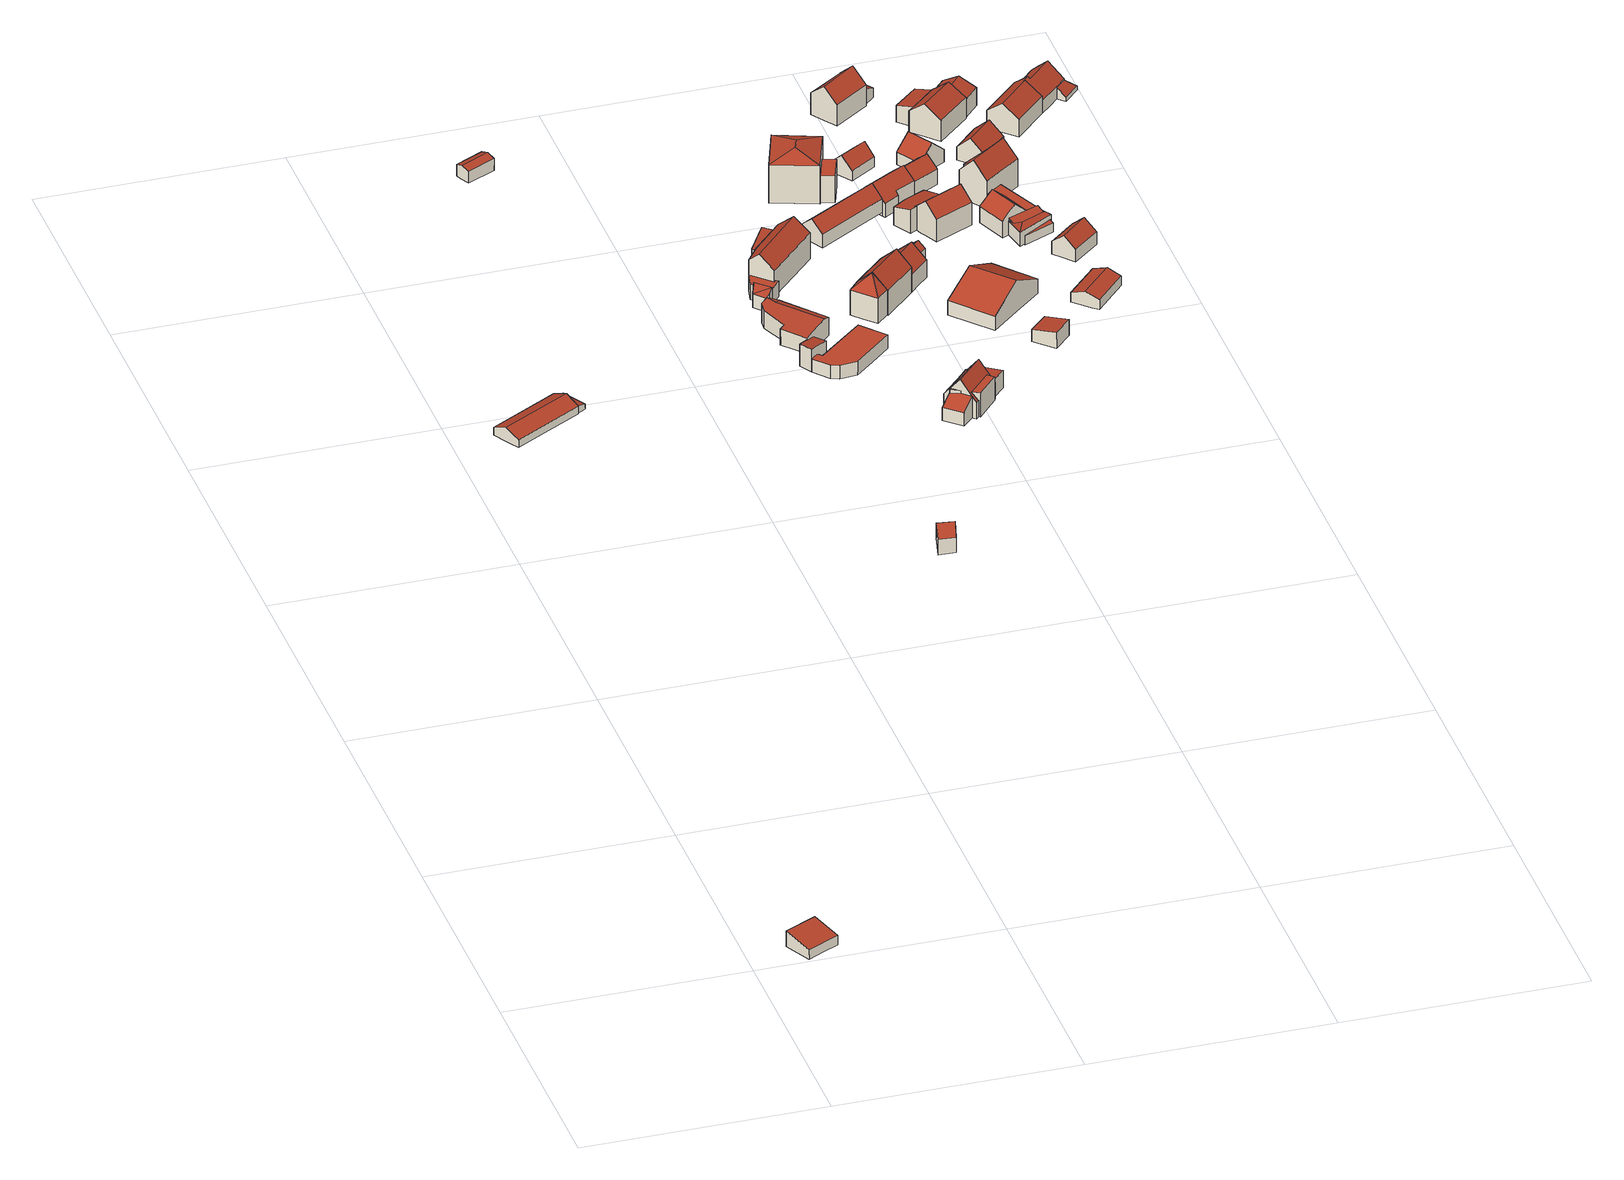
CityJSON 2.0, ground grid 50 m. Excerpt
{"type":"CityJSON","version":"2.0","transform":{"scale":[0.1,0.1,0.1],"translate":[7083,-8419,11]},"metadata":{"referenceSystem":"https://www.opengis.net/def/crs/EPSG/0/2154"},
"CityObjects":{
"building1":{"type":"Building","attributes":{"name":"inconnu","Volume":130.74,"Profile":"IGN","ZMIN":11.8,"TEXTURE":1,"THICKNESS":0.1,"OVERHANG":0,"NDALLE":"76_95","NDALLE410":"76_95C","NDALLE4915":"15_12","SOURCE":"SIRADEL","COMMENT":"Restitution 2017","DT_INTEG":20180101,"USAGE":"indiffÃ©renciÃ©","Shape_Leng":27.56,"Shape_Le_1":27.56,"Shape_Le_2":0,"Shape_Le_3":27.56,"Shape_Area":47.11},"children":["building1-1"]},
"building1-1":{"type":"BuildingPart","attributes":{"measuredHeight":3.45},"parents":["building1"],"geometry":[{"type":"MultiSurface","lod":"2","boundaries":[[[0,1,2,3]],[[4,0,3,5]],[[1,0,4,6,7]],[[2,1,7,8,9]],[[10,5,3,2,9]]],"semantics":{"surfaces":[{"type":"RoofSurface"},{"type":"WallSurface"}],"values":[0,1,1,1,1]}}]},
"building2":{"type":"Building","attributes":{"name":"inconnu","Volume":0,"Profile":"IGN","ZMIN":29.21,"TEXTURE":1,"THICKNESS":0.1,"OVERHANG":0,"NDALLE":"76_95","NDALLE410":"76_95C","NDALLE4915":"15_12","SOURCE":"SIRADEL","COMMENT":"Restitution 2017","DT_INTEG":20180101,"USAGE":"indiffÃ©renciÃ©","Shape_Leng":50.03,"Shape_Le_1":50.03,"Shape_Le_2":0,"Shape_Le_3":50.03,"Shape_Area":118.62},"children":["building2-1"]},
"building2-1":{"type":"BuildingPart","attributes":{"measuredHeight":0},"parents":["building2"],"geometry":[{"type":"MultiSurface","lod":"2","boundaries":[[[11,12,13,14,15]],[[14,13,16,17,18]],[[19,20,21,22]],[[23,24,25,26,27,11,15,14,18,17,28,29]],[[30,12,11,27]],[[16,13,12,30,31,32,33]],[[17,16,33,34,28]],[[35,19,22,36]],[[25,20,19,35]],[[21,20,25,23,29]],[[22,21,29,37,36]]],"semantics":{"surfaces":[{"type":"RoofSurface"},{"type":"WallSurface"}],"values":[0,0,0,1,1,1,1,1,1,1,1]}}]},
"building3":{"type":"Building","attributes":{"name":"inconnu","Volume":63.72,"Profile":"IGN","ZMIN":36.9,"TEXTURE":1,"THICKNESS":0.1,"OVERHANG":0,"NDALLE":"76_95","NDALLE410":"76_95A","NDALLE4915":"15_12","SOURCE":"SIRADEL","COMMENT":"Restitution 2017","DT_INTEG":20180101,"USAGE":"indiffÃ©renciÃ©","Shape_Leng":19.85,"Shape_Le_1":19.85,"Shape_Le_2":0,"Shape_Le_3":19.85,"Shape_Area":22.03},"children":["building3-1"]},
"building3-1":{"type":"BuildingPart","attributes":{"measuredHeight":3.19},"parents":["building3"],"geometry":[{"type":"MultiSurface","lod":"2","boundaries":[[[38,39,40,41]],[[42,38,41,43]],[[44,45,46,43,41,40,47]],[[48,42,43,46]],[[39,38,42,48,49,50,51]],[[39,51,47,40]]],"semantics":{"surfaces":[{"type":"RoofSurface"},{"type":"WallSurface"}],"values":[0,0,1,1,1,1]}}]},
"building4":{"type":"Building","attributes":{"name":"inconnu","Volume":68.19,"Profile":"IGN","ZMIN":18.68,"TEXTURE":1,"THICKNESS":0.1,"OVERHANG":0,"NDALLE":"76_95","NDALLE410":"76_95C","NDALLE4915":"15_12","SOURCE":"V2017","COMMENT":"Restitution avant 2017","DT_INTEG":20170501,"USAGE":"indiffÃ©renciÃ©","ANCON":"1972","Shape_Leng":18.79,"Shape_Le_1":18.79,"Shape_Le_2":18.79,"Shape_Le_3":18.79,"Shape_Area":20.42},"children":["building4-1"]},
"building4-1":{"type":"BuildingPart","attributes":{"measuredHeight":3.42},"parents":["building4"],"geometry":[{"type":"MultiSurface","lod":"2","boundaries":[[[52,53,54,55]],[[56,52,55,57]],[[58,53,52,56]],[[53,58,59,54]],[[54,59,57,55]]],"semantics":{"surfaces":[{"type":"RoofSurface"},{"type":"WallSurface"}],"values":[0,1,1,1,1]}}]},
"building5":{"type":"Building","attributes":{"name":"inconnu","Volume":343.67,"Profile":"IGN","ZMIN":25.86,"TEXTURE":1,"THICKNESS":0.1,"OVERHANG":0,"NDALLE":"76_95","NDALLE410":"76_95C","NDALLE4915":"15_12","SOURCE":"SIRADEL","COMMENT":"Restitution 2017","DT_INTEG":20180101,"USAGE":"indiffÃ©renciÃ©","Shape_Leng":38.69,"Shape_Le_1":38.69,"Shape_Le_2":0,"Shape_Le_3":38.69,"Shape_Area":81.51},"children":["building5-1"]},
"building5-1":{"type":"BuildingPart","attributes":{"measuredHeight":4.71},"parents":["building5"],"geometry":[{"type":"MultiSurface","lod":"2","boundaries":[[[60,61,62,63,64,65,66,67,68,69]],[[61,60,70]],[[70,60,69,71]],[[72,61,70]],[[73,70,71,74]],[[75,76,72,70,73]],[[77,78,79,80,63,62,61,72,76]],[[81,64,63,80]],[[65,64,81,82,83]],[[84,66,65,83]],[[67,66,84,85,86]],[[69,68,67,86,87,88,74,71]]],"semantics":{"surfaces":[{"type":"RoofSurface"},{"type":"WallSurface"}],"values":[0,0,0,0,1,1,1,1,1,1,1,1]}}]},
"building6":{"type":"Building","attributes":{"name":"inconnu","Volume":358.01,"Profile":"IGN","ZMIN":24.61,"TEXTURE":1,"THICKNESS":0.1,"OVERHANG":0,"NDALLE":"76_95","NDALLE410":"76_95C","NDALLE4915":"15_12","SOURCE":"SIRADEL","COMMENT":"Restitution 2017","DT_INTEG":20180101,"USAGE":"indiffÃ©renciÃ©","Shape_Leng":55,"Shape_Le_1":55,"Shape_Le_2":0,"Shape_Le_3":55,"Shape_Area":110.47},"children":["building6-1"]},
"building6-1":{"type":"BuildingPart","attributes":{"measuredHeight":5.08},"parents":["building6"],"geometry":[{"type":"MultiSurface","lod":"2","boundaries":[[[89,90,91,92,93,94,95,96]],[[97,98,99,100,101,102]],[[103,104,98,97,102,105]],[[98,104,106,99]],[[101,100,99,106,107,108,109]],[[105,102,101,109]],[[110,89,96,111]],[[112,90,89,110]],[[107,91,90,112]],[[106,92,91,107]],[[92,106,113,93]],[[93,113,114,94]],[[94,114,115,95]],[[96,95,115,116,111]]],"semantics":{"surfaces":[{"type":"RoofSurface"},{"type":"WallSurface"}],"values":[0,0,1,1,1,1,1,1,1,1,1,1,1,1]}}]},
"building7":{"type":"Building","attributes":{"name":"inconnu","Volume":861.98,"Profile":"IGN","ZMIN":27.53,"TEXTURE":1,"THICKNESS":0.1,"OVERHANG":0,"NDALLE":"76_95","NDALLE410":"76_95C","NDALLE4915":"15_12","SOURCE":"SIRADEL","COMMENT":"Restitution 2017","DT_INTEG":20180101,"USAGE":"indiffÃ©renciÃ©","Shape_Leng":57.65,"Shape_Le_1":57.65,"Shape_Le_2":0,"Shape_Le_3":57.65,"Shape_Area":141.7},"children":["building7-1"]},
"building7-1":{"type":"BuildingPart","attributes":{"measuredHeight":8.44},"parents":["building7"],"geometry":[{"type":"MultiSurface","lod":"2","boundaries":[[[117,118,119,120]],[[121,122,123,124,125,126]],[[124,123,127,128,129]],[[130,131,132,133,134,135,136]],[[137,62,138,139]],[[140,137,139]],[[139,138,141,142,143]],[[144,140,139,143]],[[145,137,140,144]],[[137,145,146,62]],[[138,62,146,147,141]],[[148,130,136,149]],[[150,131,130,148]],[[151,132,131,150]],[[133,132,151,144,143,134]],[[134,143,152,135]],[[149,136,135,152]],[[153,154,125,124,129,155]],[[156,157,121,126,125,154]],[[158,150,122,121,157]],[[123,122,150,159,148,127]],[[128,127,148,149,155,129]],[[160,161,117,120,162]],[[118,117,161,163,156]],[[118,156,154,119]],[[162,120,119,154]]],"semantics":{"surfaces":[{"type":"RoofSurface"},{"type":"WallSurface"}],"values":[0,0,0,0,0,0,1,1,1,1,1,1,1,1,1,1,1,1,1,1,1,1,1,1,1,1]}}]},
"building8":{"type":"Building","attributes":{"name":"inconnu","Volume":217.91,"Profile":"IGN","ZMIN":22.08,"TEXTURE":1,"THICKNESS":0.1,"OVERHANG":0,"NDALLE":"76_95","NDALLE410":"76_95C","NDALLE4915":"15_12","SOURCE":"V2017","COMMENT":"Restitution avant 2017","DT_INTEG":20170501,"USAGE":"indiffÃ©renciÃ©","ANCON":"1972","Shape_Leng":25.7,"Shape_Le_1":25.7,"Shape_Le_2":25.7,"Shape_Le_3":25.7,"Shape_Area":40.67},"children":["building8-1"]},
"building8-1":{"type":"BuildingPart","attributes":{"measuredHeight":5.42},"parents":["building8"],"geometry":[{"type":"MultiSurface","lod":"2","boundaries":[[[164,165,166,167]],[[168,164,167,169]],[[170,165,164,168]],[[165,170,171,166]],[[167,166,171,172,169]]],"semantics":{"surfaces":[{"type":"RoofSurface"},{"type":"WallSurface"}],"values":[0,1,1,1,1]}}]},
"building9":{"type":"Building","attributes":{"name":"inconnu","Volume":455.64,"Profile":"IGN","ZMIN":22.12,"TEXTURE":1,"THICKNESS":0.1,"OVERHANG":0,"NDALLE":"76_95","NDALLE410":"76_95C","NDALLE4915":"15_12","SOURCE":"SIRADEL","COMMENT":"Restitution 2017","DT_INTEG":20180101,"USAGE":"indiffÃ©renciÃ©","Shape_Leng":44.76,"Shape_Le_1":44.76,"Shape_Le_2":0,"Shape_Le_3":44.76,"Shape_Area":93.94},"children":["building9-1"]},
"building9-1":{"type":"BuildingPart","attributes":{"measuredHeight":7.8},"parents":["building9"],"geometry":[{"type":"MultiSurface","lod":"2","boundaries":[[[173,174,175,176]],[[177,178,179,180,181,182]],[[181,180,176,183,184,185]],[[186,187,188,189]],[[190,173,176,191]],[[192,174,173,190]],[[174,192,193,175]],[[175,193,191,176]],[[194,195,196,197,198,177,182,181,185,184,199]],[[200,178,177,198]],[[201,183,176,180,179,178,200,202,190,203,204,205,191,206]],[[183,201,199,184]],[[207,186,189,208]],[[196,187,186,207]],[[187,196,194,188]],[[188,194,208,189]]],"semantics":{"surfaces":[{"type":"RoofSurface"},{"type":"WallSurface"}],"values":[0,0,0,0,1,1,1,1,1,1,1,1,1,1,1,1]}}]},
"building10":{"type":"Building","attributes":{"name":"inconnu","Volume":0,"Profile":"IGN","ZMIN":25.62,"TEXTURE":1,"THICKNESS":0.1,"OVERHANG":0,"NDALLE":"76_95","NDALLE410":"76_95C","NDALLE4915":"15_12","SOURCE":"SIRADEL","COMMENT":"Restitution 2017","DT_INTEG":20180101,"USAGE":"indiffÃ©renciÃ©","Shape_Leng":59.39,"Shape_Le_1":59.39,"Shape_Le_2":0,"Shape_Le_3":59.39,"Shape_Area":136.36},"children":["building10-1"]},
"building10-1":{"type":"BuildingPart","attributes":{"measuredHeight":0},"parents":["building10"],"geometry":[{"type":"MultiSurface","lod":"2","boundaries":[[[209,210,211,212]],[[209,213,214,215]],[[213,216,214]],[[211,210,217,218,219]],[[214,216,220]],[[215,214,220]],[[221,222,223,224,225]],[[224,223,226,227,228]],[[229,230,231,232]],[[233,229,232,234]],[[219,211,212,235,236,237,238,239]],[[240,218,219,239]],[[217,210,209,215,220,241,240,218]],[[242,243,213,209,244]],[[216,213,243,245,246]],[[216,246,241,220]],[[209,244,235,212]],[[247,248,249,250,251,221,225,224,228,227,252,253]],[[235,222,221,251]],[[226,223,222,235,236,237,239]],[[227,226,239,254,252]],[[255,256,257,234,232,231,258]],[[250,233,234,257]],[[229,233,250,259,253,230]],[[230,253,258,231]]],"semantics":{"surfaces":[{"type":"RoofSurface"},{"type":"WallSurface"}],"values":[0,0,0,0,0,0,0,0,0,0,1,1,1,1,1,1,1,1,1,1,1,1,1,1,1]}}]},
"building11":{"type":"Building","attributes":{"name":"inconnu","Volume":1015.89,"Profile":"IGN","ZMIN":29.43,"TEXTURE":1,"THICKNESS":0.1,"OVERHANG":0,"NDALLE":"76_95","NDALLE410":"76_95A","NDALLE4915":"15_12","SOURCE":"SIRADEL","COMMENT":"Restitution 2017","DT_INTEG":20180101,"USAGE":"indiffÃ©renciÃ©","Shape_Leng":46.05,"Shape_Le_1":46.05,"Shape_Le_2":0,"Shape_Le_3":46.05,"Shape_Area":118.27},"children":["building11-1"]},
"building11-1":{"type":"BuildingPart","attributes":{"measuredHeight":9.98},"parents":["building11"],"geometry":[{"type":"MultiSurface","lod":"2","boundaries":[[[260,261,262]],[[263,261,260,264]],[[265,264,260,262,266,267]],[[268,269,270,271]],[[263,264,265]],[[265,267,266,262,272,273,274,275,276]],[[277,263,265,276]],[[278,261,263,277]],[[261,278,272,262]],[[279,274,268,271,280]],[[273,269,268,274]],[[270,269,273,281,282]],[[270,282,280,271]]],"semantics":{"surfaces":[{"type":"RoofSurface"},{"type":"WallSurface"}],"values":[0,0,0,0,0,1,1,1,1,1,1,1,1]}}]},
"building12":{"type":"Building","attributes":{"name":"inconnu","Volume":362.75,"Profile":"IGN","ZMIN":28.05,"TEXTURE":1,"THICKNESS":0.1,"OVERHANG":0,"NDALLE":"76_95","NDALLE410":"76_95A","NDALLE4915":"15_12","SOURCE":"SIRADEL","COMMENT":"Restitution 2017","DT_INTEG":20180101,"USAGE":"indiffÃ©renciÃ©","Shape_Leng":44.17,"Shape_Le_1":44.17,"Shape_Le_2":0,"Shape_Le_3":44.17,"Shape_Area":88.77},"children":["building12-1"]},
"building12-1":{"type":"BuildingPart","attributes":{"measuredHeight":5.25},"parents":["building12"],"geometry":[{"type":"MultiSurface","lod":"2","boundaries":[[[283,284,285,286,287,288]],[[289,290,284,283,288,291]],[[292,293,291,288,287,294]],[[295,296,290,289,291,293]],[[284,290,296,297,298,285]],[[286,285,298,299,294,287]]],"semantics":{"surfaces":[{"type":"RoofSurface"},{"type":"WallSurface"}],"values":[0,0,1,1,1,1]}}]},
"building13":{"type":"Building","attributes":{"name":"inconnu","Volume":115.43,"Profile":"IGN","ZMIN":29.36,"TEXTURE":1,"THICKNESS":0.1,"OVERHANG":0,"NDALLE":"76_95","NDALLE410":"76_95A","NDALLE4915":"15_12","SOURCE":"SIRADEL","COMMENT":"Restitution 2017","DT_INTEG":20180101,"USAGE":"indiffÃ©renciÃ©","Shape_Leng":23.33,"Shape_Le_1":23.33,"Shape_Le_2":0,"Shape_Le_3":23.33,"Shape_Area":33.47},"children":["building13-1"]},
"building13-1":{"type":"BuildingPart","attributes":{"measuredHeight":4.61},"parents":["building13"],"geometry":[{"type":"MultiSurface","lod":"2","boundaries":[[[300,301,302,303]],[[301,304,305,302]],[[306,307,308,303,302,305,309,310]],[[311,300,303,308]],[[304,301,300,311,312,313,314,315]],[[304,315,309,305]]],"semantics":{"surfaces":[{"type":"RoofSurface"},{"type":"WallSurface"}],"values":[0,0,1,1,1,1]}}]},
"building14":{"type":"Building","attributes":{"name":"inconnu","Volume":825.47,"Profile":"IGN","ZMIN":23.88,"TEXTURE":1,"THICKNESS":0.1,"OVERHANG":0,"NDALLE":"76_95","NDALLE410":"76_95C","NDALLE4915":"15_12","SOURCE":"SIRADEL","COMMENT":"Restitution 2017","DT_INTEG":20180101,"USAGE":"indiffÃ©renciÃ©","Shape_Leng":51.87,"Shape_Le_1":51.87,"Shape_Le_2":0,"Shape_Le_3":51.87,"Shape_Area":161.68},"children":["building14-1"]},
"building14-1":{"type":"BuildingPart","attributes":{"measuredHeight":6.94},"parents":["building14"],"geometry":[{"type":"MultiSurface","lod":"2","boundaries":[[[316,317,318,319]],[[320,316,319,321]],[[322,320,321,323]],[[324,325,326,317,316,320,322,327]],[[317,326,328,318]],[[319,318,328,329,323,321]]],"semantics":{"surfaces":[{"type":"RoofSurface"},{"type":"WallSurface"}],"values":[0,0,1,1,1,1]}}]},
"building15":{"type":"Building","attributes":{"name":"inconnu","Volume":85.21,"Profile":"IGN","ZMIN":22.32,"TEXTURE":1,"THICKNESS":0.1,"OVERHANG":0,"NDALLE":"76_95","NDALLE410":"76_95C","NDALLE4915":"15_12","SOURCE":"SIRADEL","COMMENT":"Restitution 2017","DT_INTEG":20180101,"USAGE":"indiffÃ©renciÃ©","Shape_Leng":20.95,"Shape_Le_1":20.95,"Shape_Le_2":0,"Shape_Le_3":20.95,"Shape_Area":27.42},"children":["building15-1"]},
"building15-1":{"type":"BuildingPart","attributes":{"measuredHeight":3.54},"parents":["building15"],"geometry":[{"type":"MultiSurface","lod":"2","boundaries":[[[330,331,332,333]],[[334,330,333,335]],[[336,331,330,334]],[[332,331,336,337,338]],[[332,338,335,333]]],"semantics":{"surfaces":[{"type":"RoofSurface"},{"type":"WallSurface"}],"values":[0,1,1,1,1]}}]},
"building16":{"type":"Building","attributes":{"name":"inconnu","Volume":0,"Profile":"IGN","ZMIN":27.22,"TEXTURE":1,"THICKNESS":0.1,"OVERHANG":0,"NDALLE":"76_95","NDALLE410":"76_95A","NDALLE4915":"15_12","SOURCE":"SIRADEL","COMMENT":"Restitution 2017","DT_INTEG":20180101,"USAGE":"indiffÃ©renciÃ©","Shape_Leng":42.07,"Shape_Le_1":42.07,"Shape_Le_2":0,"Shape_Le_3":42.07,"Shape_Area":81.09},"children":["building16-1"]},
"building16-1":{"type":"BuildingPart","attributes":{"measuredHeight":0},"parents":["building16"],"geometry":[{"type":"MultiSurface","lod":"2","boundaries":[[[339,340,291,288,341]],[[342,341,288,287,343,344,345]],[[346,347,348,349]],[[350,346,349,351]],[[345,352,353,342]],[[354,355,356,339,341,342,353]],[[357,358,291,340,339,356]],[[288,291,358,359,360,287]],[[287,360,361,343]],[[343,361,362,344]],[[363,352,345,344,362]],[[364,365,366,351,349,348,367,368]],[[356,350,351,366]],[[346,350,356,355,353,347]],[[347,353,367,348]]],"semantics":{"surfaces":[{"type":"RoofSurface"},{"type":"WallSurface"}],"values":[0,0,0,0,1,1,1,1,1,1,1,1,1,1,1]}}]},
"building17":{"type":"Building","attributes":{"name":"inconnu","Volume":515.43,"Profile":"IGN","ZMIN":25.62,"TEXTURE":1,"THICKNESS":0.1,"OVERHANG":0,"NDALLE":"76_95","NDALLE410":"76_95A","NDALLE4915":"15_12","SOURCE":"SIRADEL","COMMENT":"Restitution 2017","DT_INTEG":20180101,"USAGE":"indiffÃ©renciÃ©","Shape_Leng":42.42,"Shape_Le_1":42.42,"Shape_Le_2":0,"Shape_Le_3":42.42,"Shape_Area":92.5},"children":["building17-1"]},
"building17-1":{"type":"BuildingPart","attributes":{"measuredHeight":7.64},"parents":["building17"],"geometry":[{"type":"MultiSurface","lod":"2","boundaries":[[[369,370,371,372,373,374]],[[372,375,376,373]],[[377,378,379,380,381,370,369]],[[382,383,384,374,373,376,385,386]],[[387,369,374,384]],[[388,377,369,387]],[[389,378,377,388]],[[390,379,378,389]],[[379,390,391,380]],[[380,391,392,381]],[[393,370,381,392]],[[375,372,371,370,393,392,394,395,396]],[[375,396,385,376]]],"semantics":{"surfaces":[{"type":"RoofSurface"},{"type":"WallSurface"}],"values":[0,0,0,1,1,1,1,1,1,1,1,1,1]}}]},
"building18":{"type":"Building","attributes":{"name":"inconnu","Volume":407.67,"Profile":"IGN","ZMIN":30.07,"TEXTURE":1,"THICKNESS":0.1,"OVERHANG":0,"NDALLE":"76_95","NDALLE410":"76_95A","NDALLE4915":"15_12","SOURCE":"SIRADEL","COMMENT":"Restitution 2017","DT_INTEG":20180101,"USAGE":"indiffÃ©renciÃ©","Shape_Leng":36.44,"Shape_Le_1":36.44,"Shape_Le_2":0,"Shape_Le_3":36.44,"Shape_Area":75.03},"children":["building18-1"]},
"building18-1":{"type":"BuildingPart","attributes":{"measuredHeight":7.6},"parents":["building18"],"geometry":[{"type":"MultiSurface","lod":"2","boundaries":[[[397,398,399,400,401]],[[400,399,402,403,404]],[[405,406,407,408]],[[409,410,411,412,413,397,401,400,404,403,414]],[[415,398,397,413]],[[399,398,415,416,417,402]],[[402,417,414,403]],[[418,405,408,419]],[[420,412,406,405,418]],[[406,412,409,407]],[[407,409,419,408]]],"semantics":{"surfaces":[{"type":"RoofSurface"},{"type":"WallSurface"}],"values":[0,0,0,1,1,1,1,1,1,1,1]}}]},
"building19":{"type":"Building","attributes":{"name":"inconnu","Volume":173.25,"Profile":"IGN","ZMIN":27.62,"TEXTURE":1,"THICKNESS":0.1,"OVERHANG":0,"NDALLE":"76_95","NDALLE410":"76_95A","NDALLE4915":"15_12","SOURCE":"SIRADEL","COMMENT":"Restitution 2017","DT_INTEG":20180101,"USAGE":"indiffÃ©renciÃ©","Shape_Leng":25.5,"Shape_Le_1":25.5,"Shape_Le_2":0,"Shape_Le_3":25.5,"Shape_Area":40.55},"children":["building19-1"]},
"building19-1":{"type":"BuildingPart","attributes":{"measuredHeight":5.75},"parents":["building19"],"geometry":[{"type":"MultiSurface","lod":"2","boundaries":[[[421,422,423,424]],[[425,421,424,426]],[[427,425,426,428]],[[429,430,422,421,425,427]],[[423,422,430,431,432]],[[424,423,432,433,428,426]]],"semantics":{"surfaces":[{"type":"RoofSurface"},{"type":"WallSurface"}],"values":[0,0,1,1,1,1]}}]},
"building20":{"type":"Building","attributes":{"name":"inconnu","Volume":217.97,"Profile":"IGN","ZMIN":25.06,"TEXTURE":1,"THICKNESS":0.1,"OVERHANG":0,"NDALLE":"76_95","NDALLE410":"76_95C","NDALLE4915":"15_12","SOURCE":"V2017","COMMENT":"Restitution avant 2017","DT_INTEG":20170501,"USAGE":"indiffÃ©renciÃ©","ANCON":"1880","Shape_Leng":34.59,"Shape_Le_1":34.59,"Shape_Le_2":34.59,"Shape_Le_3":34.59,"Shape_Area":72.05},"children":["building20-1"]},
"building20-1":{"type":"BuildingPart","attributes":{"measuredHeight":3.24},"parents":["building20"],"geometry":[{"type":"MultiSurface","lod":"2","boundaries":[[[434,435,436]],[[436,437,438]],[[435,437,436]],[[439,434,436,440]],[[441,442,435,434,439]],[[435,442,443,437]],[[437,443,444,438]],[[440,436,438,444]]],"semantics":{"surfaces":[{"type":"RoofSurface"},{"type":"WallSurface"}],"values":[0,0,0,1,1,1,1,1]}}]},
"building21":{"type":"Building","attributes":{"name":"inconnu","Volume":152.78,"Profile":"IGN","ZMIN":23.06,"TEXTURE":1,"THICKNESS":0.1,"OVERHANG":0,"NDALLE":"76_95","NDALLE410":"76_95C","NDALLE4915":"15_12","SOURCE":"SIRADEL","COMMENT":"Restitution 2017","DT_INTEG":20180101,"USAGE":"indiffÃ©renciÃ©","Shape_Leng":30.92,"Shape_Le_1":30.92,"Shape_Le_2":0,"Shape_Le_3":30.92,"Shape_Area":56.77},"children":["building21-1"]},
"building21-1":{"type":"BuildingPart","attributes":{"measuredHeight":3.2},"parents":["building21"],"geometry":[{"type":"MultiSurface","lod":"2","boundaries":[[[445,446,447,448]],[[446,449,450,447]],[[451,452,453,448,447,450,454,455]],[[456,445,448,453]],[[449,446,445,456,457,458,459,460]],[[449,460,454,450]]],"semantics":{"surfaces":[{"type":"RoofSurface"},{"type":"WallSurface"}],"values":[0,0,1,1,1,1]}}]},
"building22":{"type":"Building","attributes":{"name":"inconnu","Volume":915.95,"Profile":"IGN","ZMIN":24.97,"TEXTURE":1,"THICKNESS":0.1,"OVERHANG":0,"NDALLE":"76_95","NDALLE410":"76_95A","NDALLE4915":"15_12","SOURCE":"SIRADEL","COMMENT":"Restitution 2017","DT_INTEG":20180101,"USAGE":"indiffÃ©renciÃ©","Shape_Leng":70.72,"Shape_Le_1":70.72,"Shape_Le_2":0,"Shape_Le_3":70.72,"Shape_Area":170.15},"children":["building22-1"]},
"building22-1":{"type":"BuildingPart","attributes":{"measuredHeight":9.68},"parents":["building22"],"geometry":[{"type":"MultiSurface","lod":"2","boundaries":[[[461,462,463,464,465,466,467]],[[468,469,464,463,462,461]],[[470,471,472,473,474,475,476,477]],[[478,479,480,481,482]],[[480,483,484,485,481]],[[486,487,488,489,490]],[[491,492,493,468,461,467,494]],[[495,469,468,493]],[[465,464,469,495,496,497,498]],[[466,465,498,499,494,467]],[[500,501,502,503,483,480,479,478,504]],[[483,503,505,484]],[[481,485,484,505,506,507,508,482]],[[504,478,482,508]],[[498,470,477,499]],[[470,498,509,471]],[[510,472,471,509]],[[472,510,500,473]],[[473,500,504,474]],[[474,504,508,475]],[[475,508,511,476]],[[512,499,477,476,511]],[[508,506,487,486,490,511]],[[488,487,506,513,514]],[[489,488,514,515,516]],[[511,490,489,516]]],"semantics":{"surfaces":[{"type":"RoofSurface"},{"type":"WallSurface"}],"values":[0,0,0,0,0,0,1,1,1,1,1,1,1,1,1,1,1,1,1,1,1,1,1,1,1,1]}}]},
"building23":{"type":"Building","attributes":{"name":"inconnu","Volume":201.83,"Profile":"IGN","ZMIN":26.35,"TEXTURE":1,"THICKNESS":0.1,"OVERHANG":0,"NDALLE":"76_95","NDALLE410":"76_95A","NDALLE4915":"15_12","SOURCE":"V2017","COMMENT":"Restitution avant 2017","DT_INTEG":20170501,"USAGE":"indiffÃ©renciÃ©","ANCON":"1880","Shape_Leng":24.15,"Shape_Le_1":24.15,"Shape_Le_2":24.15,"Shape_Le_3":24.15,"Shape_Area":33.63},"children":["building23-1"]},
"building23-1":{"type":"BuildingPart","attributes":{"measuredHeight":6.04},"parents":["building23"],"geometry":[{"type":"MultiSurface","lod":"2","boundaries":[[[517,518,519]],[[518,520,519]],[[521,522,518,517,523]],[[518,522,524,520]],[[520,524,525,519]],[[523,517,519,525]]],"semantics":{"surfaces":[{"type":"RoofSurface"},{"type":"WallSurface"}],"values":[0,0,1,1,1,1]}}]},
"building24":{"type":"Building","attributes":{"name":"inconnu","Volume":158.04,"Profile":"IGN","ZMIN":24.49,"TEXTURE":1,"THICKNESS":0.1,"OVERHANG":0,"NDALLE":"76_95","NDALLE410":"76_95C","NDALLE4915":"15_12","SOURCE":"SIRADEL","COMMENT":"Restitution 2017","DT_INTEG":20180101,"USAGE":"indiffÃ©renciÃ©","Shape_Leng":25.61,"Shape_Le_1":25.61,"Shape_Le_2":0,"Shape_Le_3":25.61,"Shape_Area":40.03},"children":["building24-1"]},
"building24-1":{"type":"BuildingPart","attributes":{"measuredHeight":5.08},"parents":["building24"],"geometry":[{"type":"MultiSurface","lod":"2","boundaries":[[[526,527,528,529]],[[530,526,529,531]],[[532,533,534,531,529,528,535]],[[536,530,531,534]],[[527,526,530,536,537,538,539]],[[527,539,535,528]]],"semantics":{"surfaces":[{"type":"RoofSurface"},{"type":"WallSurface"}],"values":[0,0,1,1,1,1]}}]},
"building25":{"type":"Building","attributes":{"name":"inconnu","Volume":646.2,"Profile":"IGN","ZMIN":28.02,"TEXTURE":1,"THICKNESS":0.1,"OVERHANG":0,"NDALLE":"76_95","NDALLE410":"76_95A","NDALLE4915":"15_12","SOURCE":"SIRADEL","COMMENT":"Restitution 2017","DT_INTEG":20180101,"USAGE":"indiffÃ©renciÃ©","Shape_Leng":49.42,"Shape_Le_1":49.42,"Shape_Le_2":0,"Shape_Le_3":49.42,"Shape_Area":122.73},"children":["building25-1"]},
"building25-1":{"type":"BuildingPart","attributes":{"measuredHeight":7.3},"parents":["building25"],"geometry":[{"type":"MultiSurface","lod":"2","boundaries":[[[540,541,542,543,544]],[[545,546,547,541,540]],[[548,549,550,551]],[[552,553,554,555]],[[556,552,555,557]],[[558,548,551,559]],[[549,548,558,560,561]],[[549,561,562,550]],[[563,559,551,550,562]],[[564,565,566,562,545,540,544,543,567]],[[561,568,547,546,545,562]],[[542,541,547,568,569,570,571]],[[542,571,567,543]],[[572,573,574,557,555,554,575]],[[562,556,557,574]],[[552,556,562,576,564,553]],[[553,564,575,554]]],"semantics":{"surfaces":[{"type":"RoofSurface"},{"type":"WallSurface"}],"values":[0,0,0,0,0,1,1,1,1,1,1,1,1,1,1,1,1]}}]},
"building26":{"type":"Building","attributes":{"name":"inconnu","Volume":198.87,"Profile":"IGN","ZMIN":27.11,"TEXTURE":1,"THICKNESS":0.1,"OVERHANG":0,"NDALLE":"76_95","NDALLE410":"76_95A","NDALLE4915":"15_12","SOURCE":"SIRADEL","COMMENT":"Restitution 2017","DT_INTEG":20180101,"USAGE":"indiffÃ©renciÃ©","Shape_Leng":27.21,"Shape_Le_1":27.21,"Shape_Le_2":0,"Shape_Le_3":27.21,"Shape_Area":45.91},"children":["building26-1"]},
"building26-1":{"type":"BuildingPart","attributes":{"measuredHeight":5.73},"parents":["building26"],"geometry":[{"type":"MultiSurface","lod":"2","boundaries":[[[577,578,579,580]],[[581,577,580,582]],[[583,584,585,582,580,579,586]],[[587,581,582,585]],[[578,577,581,587,588,589,590,591]],[[578,591,586,579]]],"semantics":{"surfaces":[{"type":"RoofSurface"},{"type":"WallSurface"}],"values":[0,0,1,1,1,1]}}]},
"building27":{"type":"Building","attributes":{"name":"inconnu","Volume":629.64,"Profile":"IGN","ZMIN":27.21,"TEXTURE":1,"THICKNESS":0.1,"OVERHANG":0,"NDALLE":"76_95","NDALLE410":"76_95A","NDALLE4915":"15_12","SOURCE":"SIRADEL","COMMENT":"Restitution 2017","DT_INTEG":20180101,"USAGE":"indiffÃ©renciÃ©","Shape_Leng":57.13,"Shape_Le_1":57.13,"Shape_Le_2":0,"Shape_Le_3":57.13,"Shape_Area":143.15},"children":["building27-1"]},
"building27-1":{"type":"BuildingPart","attributes":{"measuredHeight":6.51},"parents":["building27"],"geometry":[{"type":"MultiSurface","lod":"2","boundaries":[[[592,593,594,595,596]],[[597,598,599,600]],[[601,602,597,600,603,604]],[[605,606,592,596]],[[607,604,603,608,609,610,611,612]],[[613,614,615,607,612,616]],[[617,618,619,613,616,612,611,620]],[[621,614,613,619]],[[615,614,621,622,623,607]],[[622,621,601,604,607,623]],[[624,625,602,601,621]],[[597,602,625,626,627,598]],[[598,627,628,599]],[[629,630,603,600,599,628]],[[608,603,630,629,628,609]],[[611,610,609,628,631,632,620]],[[605,632,633,606]],[[606,633,634,592]],[[635,593,592,634]],[[618,594,593,635]],[[595,594,618,617,620,596]],[[632,605,596,620]]],"semantics":{"surfaces":[{"type":"RoofSurface"},{"type":"WallSurface"}],"values":[0,0,0,0,0,0,1,1,1,1,1,1,1,1,1,1,1,1,1,1,1,1]}}]}
},
"vertices":[
[84,64,42],[112,7,29],[179,40,29],[151,97,42],[84,64,8],[151,97,8],[98,36,8],[112,7,8],[145,24,8],[179,40,8],[165,69,8],
[150,1768,199],[6,1687,199],[22,1659,213],[166,1739,213],[152,1764,201],[38,1631,199],[181,1711,199],[180,1713,200],[170,1774,193],[152,1764,199],[180,1713,199],[198,1724,193],[166,1739,182],[159,1751,182],[152,1764,182],[151,1766,182],[150,1768,182],[181,1711,182],[180,1713,182],[6,1687,182],[22,1659,182],[30,1645,182],[38,1631,182],[110,1671,182],[170,1774,182],[198,1724,182],[189,1718,182],
[179,2449,291],[187,2434,285],[246,2463,285],[238,2478,291],[172,2464,285],[231,2493,285],[242,2470,259],[238,2478,259],[231,2493,259],[246,2463,259],[172,2464,259],[179,2449,259],[183,2441,259],[187,2434,259],
[746,1253,110],[732,1195,111],[767,1194,110],[782,1249,110],[746,1253,77],[782,1249,77],[732,1195,77],[767,1194,77],
[646,1958,195],[636,1978,196],[633,1976,195],[621,1967,192],[620,1945,190],[642,1891,186],[632,1882,184],[671,1836,184],[686,1849,187],[717,1875,195],[657,1971,190],[729,1886,190],[642,1983,191],[657,1971,149],[729,1886,149],[650,1977,149],[642,1983,149],[636,1978,149],[635,1977,149],[633,1976,149],[621,1967,149],[620,1945,149],[631,1918,149],[642,1891,149],[632,1882,149],[652,1859,149],[671,1836,149],[686,1849,149],[717,1875,149],
[785,1880,166],[689,1796,166],[681,1805,166],[666,1792,166],[693,1761,166],[710,1754,166],[746,1757,166],[828,1830,166],[671,1836,181],[651,1819,185],[666,1792,187],[681,1805,184],[705,1826,178],[686,1849,178],[671,1836,136],[651,1819,136],[686,1849,136],[666,1792,136],[681,1805,136],[693,1815,136],[705,1826,136],[785,1880,136],[828,1830,136],[689,1796,136],[693,1761,136],[710,1754,136],[746,1757,136],[787,1793,136],
[652,2132,208],[660,2114,209],[718,2176,209],[693,2201,207],[656,2110,224],[624,2060,232],[640,2045,250],[742,2154,250],[718,2176,224],[660,2114,224],[663,2022,224],[667,2026,224],[767,2130,224],[663,2022,199],[624,2060,199],[617,2028,199],[623,2022,199],[651,1995,199],[672,2022,199],[667,2026,199],[613,1999,195],[642,1983,199],[651,1995,205],[623,2022,205],[642,1983,165],[647,1989,165],[651,1995,165],[623,2022,165],[613,1999,165],[633,1976,165],[638,1979,165],[663,2022,165],[667,2026,165],[624,2060,165],[617,2028,165],[672,2022,165],[742,2154,165],[718,2176,165],[767,2130,165],[660,2114,165],[656,2110,165],[640,2085,165],[640,2045,165],[672,2167,165],[652,2132,165],[693,2201,165],[656,2123,165],
[933,1671,165],[884,1615,164],[936,1585,164],[978,1632,164],[933,1671,111],[978,1632,111],[884,1615,111],[936,1585,111],[957,1609,111],
[887,1619,159],[863,1594,140],[897,1563,140],[920,1587,159],[931,1686,147],[876,1628,147],[887,1619,164],[902,1604,189],[956,1662,189],[937,1680,157],[927,1581,147],[981,1638,147],[978,1641,152],[966,1710,144],[937,1680,144],[978,1641,150],[1007,1671,150],[887,1619,111],[920,1587,111],[863,1594,111],[897,1563,111],[978,1641,111],[956,1662,111],[937,1680,111],[934,1683,111],[931,1686,111],[981,1638,111],[876,1628,111],[927,1581,111],[882,1623,111],[894,1611,111],[902,1604,111],[911,1596,111],[923,1584,111],[966,1710,111],[1007,1671,111],
[812,1973,202],[835,1950,233],[902,2013,233],[878,2037,202],[790,1948,202],[834,1949,231],[835,1950,231],[832,1904,202],[857,1927,203],[858,1926,202],[924,1990,202],[857,1927,202],[923,2080,185],[878,2037,185],[902,2013,215],[945,2056,215],[926,2077,189],[924,1990,185],[967,2032,185],[947,2053,212],[936,2065,189],[947,2053,176],[981,2086,176],[970,2097,189],[926,2077,176],[959,2108,176],[878,2037,146],[890,2025,146],[902,2013,146],[913,2001,146],[924,1990,146],[858,1926,146],[857,1927,146],[801,1961,146],[790,1948,146],[812,1973,146],[811,1926,146],[832,1904,146],[946,2055,146],[945,2056,146],[935,2066,146],[926,2077,146],[923,2080,146],[967,2032,146],[947,2053,146],[945,2011,146],[976,2091,146],[970,2097,146],[959,2108,146],[981,2086,146],[936,2065,146],
[801,2335,284],[742,2314,269],[834,2282,269],[777,2413,269],[810,2360,284],[869,2380,269],[835,2287,269],[855,2343,269],[855,2343,243],[835,2287,243],[862,2278,243],[882,2334,243],[834,2282,184],[835,2287,184],[855,2343,184],[862,2361,184],[869,2380,184],[777,2413,184],[742,2314,184],[869,2338,184],[882,2334,184],[849,2282,184],[862,2278,184],
[895,2242,223],[786,2177,223],[799,2153,200],[908,2219,200],[943,2240,200],[931,2263,223],[884,2265,200],[773,2201,200],[918,2285,200],[931,2263,170],[918,2285,170],[943,2240,170],[884,2265,170],[773,2201,170],[786,2177,170],[799,2153,170],[908,2219,170],
[887,2385,206],[901,2363,230],[957,2398,230],[943,2420,206],[915,2342,206],[970,2377,206],[957,2398,184],[950,2409,184],[943,2420,184],[970,2377,184],[963,2388,184],[887,2385,184],[894,2374,184],[901,2363,184],[908,2353,184],[915,2342,184],
[1033,1971,198],[974,1920,161],[1043,1841,161],[1102,1893,198],[1091,2022,161],[1159,1943,161],[1091,2022,129],[1159,1943,129],[1033,1971,129],[1003,1946,129],[974,1920,129],[1062,1997,129],[1043,1841,129],[1102,1893,129],
[1142,1845,140],[1105,1808,140],[1143,1771,149],[1179,1808,149],[1142,1845,113],[1179,1808,113],[1105,1808,113],[1124,1789,113],[1143,1771,113],
[993,2329,200],[925,2289,200],[1006,2307,223],[1020,2284,199],[947,2234,193],[979,2253,193],[976,2259,200],[1006,2307,219],[1020,2284,197],[1075,2316,197],[1062,2339,219],[993,2329,197],[1049,2361,197],[976,2259,162],[1020,2284,162],[1013,2295,162],[1006,2307,162],[993,2329,162],[925,2289,162],[918,2285,162],[931,2263,162],[943,2240,162],[947,2234,162],[979,2253,162],[977,2256,162],[1062,2339,162],[1056,2350,162],[1049,2361,162],[1075,2316,162],[1068,2327,162],
[1054,2230,196],[996,2202,196],[998,2198,200],[1009,2175,223],[1089,2212,223],[1076,2240,196],[1022,2146,196],[1103,2184,196],[1035,2271,184],[992,2250,184],[962,2227,186],[984,2190,198],[998,2198,198],[1089,2212,146],[1083,2226,146],[1076,2240,146],[1103,2184,146],[1096,2198,146],[1054,2230,146],[1035,2271,146],[992,2250,146],[962,2227,146],[984,2190,146],[998,2198,146],[996,2202,146],[1003,2186,146],[1009,2175,146],[1022,2146,146],
[979,2630,238],[906,2579,238],[924,2551,267],[997,2604,267],[981,2628,241],[942,2524,238],[1015,2576,238],[1013,2579,241],[1005,2644,213],[981,2628,227],[1013,2579,227],[1036,2600,213],[1013,2579,191],[1005,2591,191],[997,2604,191],[981,2628,191],[979,2630,191],[1015,2576,191],[906,2579,191],[924,2551,191],[942,2524,191],[1005,2644,191],[1036,2600,191],[993,2636,191],
[1049,2417,224],[1021,2400,194],[1052,2348,194],[1080,2365,224],[1078,2434,194],[1109,2382,194],[1078,2434,166],[1109,2382,166],[1049,2417,166],[1021,2400,166],[1036,2374,166],[1052,2348,166],[1080,2365,166],
[1200,2215,169],[1147,2204,173],[1215,2197,167],[1170,2092,173],[1244,2135,173],[1200,2215,141],[1215,2197,141],[1174,2210,141],[1147,2204,141],[1170,2092,141],[1244,2135,141],
[1213,1907,142],[1235,1886,153],[1300,1955,153],[1277,1976,142],[1257,1866,142],[1321,1935,142],[1300,1955,121],[1289,1965,121],[1277,1976,121],[1321,1935,121],[1310,1945,121],[1213,1907,121],[1224,1896,121],[1235,1886,121],[1246,1876,121],[1257,1866,121],
[1208,2324,236],[1198,2316,236],[1139,2272,236],[1131,2265,236],[1150,2239,202],[1184,2265,202],[1228,2297,202],[1188,2350,202],[1111,2292,202],[1150,2239,173],[1154,2232,173],[1146,2225,173],[1153,2209,173],[1178,2219,173],[1203,2156,173],[1227,2166,173],[1184,2265,173],[1178,2219,176],[1153,2209,200],[1150,2208,202],[1176,2145,202],[1203,2156,176],[1122,2197,176],[1148,2133,176],[1162,2139,190],[1203,2156,178],[1162,2139,178],[1181,2096,160],[1245,2124,160],[1227,2166,178],[1208,2324,140],[1198,2337,140],[1188,2350,140],[1228,2297,140],[1111,2292,140],[1121,2279,140],[1131,2265,140],[1150,2239,140],[1184,2265,140],[1153,2209,140],[1150,2208,140],[1136,2202,140],[1122,2197,140],[1178,2219,140],[1148,2133,140],[1162,2139,140],[1176,2145,140],[1203,2156,140],[1154,2232,140],[1146,2225,140],[1227,2166,140],[1206,2215,140],[1172,2118,140],[1181,2096,140],[1213,2110,140],[1245,2124,140],
[1180,2334,211],[1120,2292,214],[1207,2304,214],[1146,2252,214],[1150,2313,154],[1120,2292,154],[1180,2334,154],[1146,2252,154],[1207,2304,154],
[1240,2038,186],[1257,2018,163],[1313,2066,163],[1295,2087,186],[1222,2059,163],[1278,2107,163],[1304,2077,135],[1295,2087,135],[1278,2107,135],[1313,2066,135],[1222,2059,135],[1240,2038,135],[1248,2028,135],[1257,2018,135],
[1165,2533,243],[1098,2472,243],[1123,2446,217],[1192,2510,217],[1190,2511,218],[1139,2556,217],[1089,2509,217],[1075,2497,217],[1062,2538,206],[1089,2509,216],[1139,2556,216],[1113,2584,206],[1164,2534,227],[1190,2511,210],[1224,2548,210],[1196,2571,227],[1139,2556,210],[1171,2591,210],[1062,2538,170],[1113,2584,170],[1076,2524,170],[1089,2509,170],[1139,2556,170],[1126,2570,170],[1190,2511,170],[1178,2522,170],[1165,2533,170],[1192,2510,170],[1075,2497,170],[1098,2472,170],[1110,2459,170],[1123,2446,170],[1210,2559,170],[1196,2571,170],[1171,2591,170],[1224,2548,170],[1164,2534,170],
[1157,2367,218],[1179,2345,190],[1232,2398,190],[1210,2420,218],[1136,2389,190],[1188,2442,190],[1210,2420,161],[1199,2431,161],[1188,2442,161],[1232,2398,161],[1136,2389,161],[1146,2378,161],[1157,2367,161],[1168,2356,161],[1179,2345,161],
[1425,2556,171],[1374,2608,171],[1363,2598,187],[1376,2585,187],[1401,2560,187],[1247,2455,227],[1272,2430,201],[1338,2496,201],[1311,2519,227],[1302,2558,201],[1223,2479,201],[1308,2522,223],[1322,2538,223],[1379,2538,187],[1394,2524,171],[1326,2534,219],[1311,2519,219],[1338,2496,190],[1379,2538,189],[1401,2560,189],[1376,2585,219],[1352,2609,189],[1302,2558,189],[1322,2538,214],[1363,2598,203],[1376,2585,162],[1363,2598,162],[1352,2609,162],[1401,2560,162],[1302,2558,162],[1322,2538,162],[1326,2534,162],[1262,2518,162],[1223,2479,162],[1247,2455,162],[1272,2430,162],[1338,2496,162],[1311,2519,162],[1308,2522,162],[1359,2517,162],[1379,2538,162],[1394,2524,162],[1425,2556,162],[1374,2608,162]
]}
